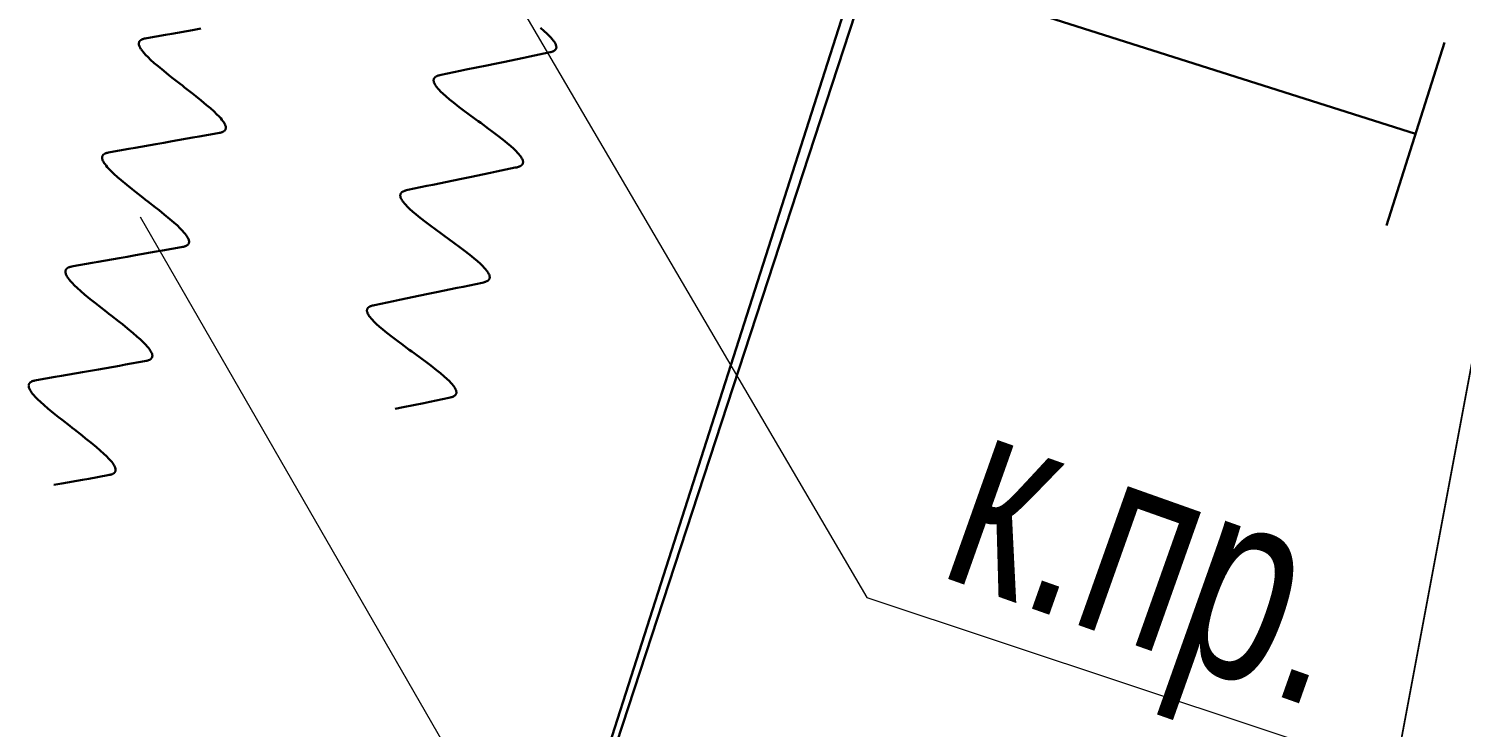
# Model space of a CAD drawing. Extents: x 10098 to 11902, y 8648 to 10202.
# Drawn here: x 11269.04 to 11276.5, y 9090.4 to 9094.04 of the extents above; entities that cross this region are included whole.
import ezdxf

# ---------------------------------------------------------------- set-up
doc = ezdxf.new("R2010")
doc.units = 0
doc.layers.add('20_Строения', color=7, linetype='Continuous')
doc.layers.add('49_Проекты', color=7, linetype='Continuous')
doc.styles.add('mggt', font='russian_1251.shx', dxfattribs={"width": 0.75, "oblique": 18, "height": 1})

msp = doc.modelspace()

# ---------------------------------------------------------------- linework, layer by layer
at = {"layer": '20_Строения', "color": 8, "linetype": 'Continuous', "lineweight": 15, "flags": 128}
for points in [[(11278.5143, 9102.7425), (11275.16, 9084.8441)], [(11275.1598, 9084.8442), (11276.6288, 9092.6817), (11280.2228, 9091.9652), (11278.9161, 9084.2404), (11278.7603, 9083.3128)]]:
    msp.add_lwpolyline(points, dxfattribs=at)
at = {"layer": '49_Проекты', "color": 8, "linetype": 'Continuous', "lineweight": 30}
for p, q in [((11274.1247, 9096.7416), (11271.3553, 9088.0907)), ((11271.4127, 9088.2076), (11274.1928, 9096.7027)), ((11272.8971, 9094.5639), (11276.2643, 9093.4937)), ((11269.6588, 9093.9922), (11269.7568, 9094.01)), ((11269.7568, 9094.01), (11269.7893, 9094.0155)), ((11269.7893, 9094.0155), (11269.8975, 9094.0344)), ((11269.8975, 9094.0344), (11269.9398, 9094.0418)), ((11271.7083, 9094.0453), (11271.7276, 9094.0289)), ((11271.7276, 9094.0289), (11271.7414, 9094.0165)), ((11271.7414, 9094.0165), (11271.755, 9094.0032)), ((11269.6179, 9093.9652), (11269.618, 9093.9666)), ((11269.6179, 9093.9635), (11269.6179, 9093.9652)), ((11269.6179, 9093.9619), (11269.6179, 9093.9635)), ((11269.6181, 9093.9603), (11269.6179, 9093.9619)), ((11269.618, 9093.9666), (11269.6183, 9093.9687)), ((11269.6185, 9093.9578), (11269.6181, 9093.9603)), ((11269.6183, 9093.9687), (11269.6188, 9093.9704)), ((11269.6195, 9093.9541), (11269.6185, 9093.9578)), ((11269.6188, 9093.9704), (11269.6194, 9093.9723)), ((11269.6194, 9093.9723), (11269.6197, 9093.973)), ((11269.6206, 9093.951), (11269.6195, 9093.9541)), ((11269.6197, 9093.973), (11269.6203, 9093.9741)), ((11269.6203, 9093.9741), (11269.6208, 9093.975)), ((11269.6219, 9093.9478), (11269.6206, 9093.951)), ((11269.6208, 9093.975), (11269.6215, 9093.976)), ((11269.6215, 9093.976), (11269.6222, 9093.977)), ((11269.6233, 9093.9449), (11269.6219, 9093.9478)), ((11269.6222, 9093.977), (11269.6232, 9093.9782)), ((11269.6232, 9093.9782), (11269.6243, 9093.9794)), ((11269.6253, 9093.9411), (11269.6233, 9093.9449)), ((11269.6243, 9093.9794), (11269.626, 9093.9808)), ((11269.6287, 9093.9355), (11269.6253, 9093.9411)), ((11269.626, 9093.9808), (11269.6272, 9093.9817)), ((11269.6272, 9093.9817), (11269.6281, 9093.9824)), ((11269.6281, 9093.9824), (11269.6294, 9093.9832)), ((11269.6308, 9093.9324), (11269.6287, 9093.9355)), ((11269.6294, 9093.9832), (11269.6309, 9093.9841)), ((11269.633, 9093.9294), (11269.6308, 9093.9324)), ((11269.6309, 9093.9841), (11269.6323, 9093.9849)), ((11269.6323, 9093.9849), (11269.6336, 9093.9855)), ((11269.6336, 9093.9855), (11269.6366, 9093.9868)), ((11269.6366, 9093.9868), (11269.6387, 9093.9875)), ((11269.6387, 9093.9875), (11269.6421, 9093.9886)), ((11269.6421, 9093.9886), (11269.6466, 9093.9898)), ((11269.6466, 9093.9898), (11269.6508, 9093.9907)), ((11269.6508, 9093.9907), (11269.6588, 9093.9922)), ((11271.755, 9094.0032), (11271.7631, 9093.9948)), ((11271.7631, 9093.9948), (11271.7696, 9093.9874)), ((11271.7696, 9093.9874), (11271.7751, 9093.9806)), ((11271.7751, 9093.9806), (11271.7774, 9093.9777)), ((11271.7774, 9093.9777), (11271.7795, 9093.9746)), ((11271.7795, 9093.9746), (11271.7832, 9093.9691)), ((11271.7832, 9093.9691), (11271.7852, 9093.9654)), ((11271.7852, 9093.9654), (11271.7867, 9093.9626)), ((11271.7864, 9093.9321), (11271.7852, 9093.9309)), ((11271.7873, 9093.9334), (11271.7864, 9093.9321)), ((11271.7867, 9093.9626), (11271.7881, 9093.9594)), ((11271.788, 9093.9344), (11271.7873, 9093.9334)), ((11271.7886, 9093.9354), (11271.788, 9093.9344)), ((11271.7881, 9093.9594), (11271.7893, 9093.9564)), ((11271.7892, 9093.9363), (11271.7886, 9093.9354)), ((11271.7897, 9093.9374), (11271.7892, 9093.9363)), ((11271.7893, 9093.9564), (11271.7904, 9093.9526)), ((11271.7899, 9093.9381), (11271.7897, 9093.9374)), ((11271.7906, 9093.94), (11271.7899, 9093.9381)), ((11271.7904, 9093.9526), (11271.7909, 9093.9502)), ((11271.7909, 9093.9418), (11271.7906, 9093.94)), ((11271.7909, 9093.9502), (11271.7911, 9093.9486)), ((11271.7912, 9093.9439), (11271.7909, 9093.9418)), ((11271.7911, 9093.9486), (11271.7912, 9093.9469)), ((11271.7912, 9093.9469), (11271.7912, 9093.9452)), ((11271.7912, 9093.9452), (11271.7912, 9093.9439)), ((11276.1129, 9093.0172), (11276.4157, 9093.9702)), ((11269.6383, 9093.9224), (11269.633, 9093.9294)), ((11269.6446, 9093.9148), (11269.6383, 9093.9224)), ((11269.6524, 9093.9062), (11269.6446, 9093.9148)), ((11269.6656, 9093.8925), (11269.6524, 9093.9062)), ((11269.679, 9093.8797), (11269.6656, 9093.8925)), ((11269.6979, 9093.8628), (11269.679, 9093.8797)), ((11269.7176, 9093.8458), (11269.6979, 9093.8628)), ((11271.4297, 9093.8505), (11271.4718, 9093.8591)), ((11271.5139, 9093.8677), (11271.4718, 9093.8591)), ((11271.6214, 9093.8899), (11271.5139, 9093.8677)), ((11271.6538, 9093.8963), (11271.6214, 9093.8899)), ((11271.7512, 9093.9171), (11271.6538, 9093.8963)), ((11271.7592, 9093.9188), (11271.7512, 9093.9171)), ((11271.7633, 9093.9198), (11271.7592, 9093.9188)), ((11271.7677, 9093.9211), (11271.7633, 9093.9198)), ((11271.7711, 9093.9223), (11271.7677, 9093.9211)), ((11271.7732, 9093.9232), (11271.7711, 9093.9223)), ((11271.7762, 9093.9245), (11271.7732, 9093.9232)), ((11271.7775, 9093.9252), (11271.7762, 9093.9245)), ((11271.7788, 9093.926), (11271.7775, 9093.9252)), ((11271.7803, 9093.9269), (11271.7788, 9093.926)), ((11271.7816, 9093.9278), (11271.7803, 9093.9269)), ((11271.7825, 9093.9285), (11271.7816, 9093.9278)), ((11271.7837, 9093.9294), (11271.7825, 9093.9285)), ((11271.7852, 9093.9309), (11271.7837, 9093.9294)), ((11269.7471, 9093.8214), (11269.7176, 9093.8458)), ((11269.7739, 9093.7999), (11269.7471, 9093.8214)), ((11269.7919, 9093.7857), (11269.7739, 9093.7999)), ((11269.8322, 9093.7542), (11269.7919, 9093.7857)), ((11271.1549, 9093.7828), (11271.1555, 9093.7838)), ((11271.1555, 9093.7838), (11271.1562, 9093.7849)), ((11271.1562, 9093.7849), (11271.1571, 9093.7861)), ((11271.1571, 9093.7861), (11271.1583, 9093.7873)), ((11271.1583, 9093.7873), (11271.1598, 9093.7888)), ((11271.1598, 9093.7888), (11271.161, 9093.7898)), ((11271.161, 9093.7898), (11271.1619, 9093.7904)), ((11271.1619, 9093.7904), (11271.1632, 9093.7913)), ((11271.1632, 9093.7913), (11271.1647, 9093.7923)), ((11271.1647, 9093.7923), (11271.166, 9093.793)), ((11271.166, 9093.793), (11271.1673, 9093.7937)), ((11271.1673, 9093.7937), (11271.1703, 9093.795)), ((11271.1703, 9093.795), (11271.1724, 9093.7959)), ((11271.1724, 9093.7959), (11271.1758, 9093.7971)), ((11271.1758, 9093.7971), (11271.1802, 9093.7984)), ((11271.1802, 9093.7984), (11271.1843, 9093.7994)), ((11271.1843, 9093.7994), (11271.1924, 9093.8011)), ((11271.1924, 9093.8011), (11271.2897, 9093.8219)), ((11271.2897, 9093.8219), (11271.3221, 9093.8283)), ((11271.3221, 9093.8283), (11271.4297, 9093.8505)), ((11269.8442, 9093.7448), (11269.8322, 9093.7542)), ((11269.8442, 9093.7448), (11269.8562, 9093.7355)), ((11269.8562, 9093.7355), (11269.8966, 9093.7039)), ((11271.1523, 9093.7743), (11271.1526, 9093.7764)), ((11271.1523, 9093.773), (11271.1523, 9093.7743)), ((11271.1523, 9093.7713), (11271.1523, 9093.773)), ((11271.1524, 9093.7697), (11271.1523, 9093.7713)), ((11271.1526, 9093.7681), (11271.1524, 9093.7697)), ((11271.1526, 9093.7764), (11271.153, 9093.7782)), ((11271.1531, 9093.7656), (11271.1526, 9093.7681)), ((11271.153, 9093.7782), (11271.1536, 9093.7801)), ((11271.1542, 9093.7619), (11271.1531, 9093.7656)), ((11271.1536, 9093.7801), (11271.1538, 9093.7808)), ((11271.1538, 9093.7808), (11271.1543, 9093.7819)), ((11271.1554, 9093.7588), (11271.1542, 9093.7619)), ((11271.1543, 9093.7819), (11271.1549, 9093.7828)), ((11271.1568, 9093.7556), (11271.1554, 9093.7588)), ((11271.1583, 9093.7528), (11271.1568, 9093.7556)), ((11271.1603, 9093.7491), (11271.1583, 9093.7528)), ((11271.164, 9093.7436), (11271.1603, 9093.7491)), ((11271.1661, 9093.7405), (11271.164, 9093.7436)), ((11271.1684, 9093.7376), (11271.1661, 9093.7405)), ((11271.1739, 9093.7308), (11271.1684, 9093.7376)), ((11271.1804, 9093.7234), (11271.1739, 9093.7308)), ((11271.1885, 9093.715), (11271.1804, 9093.7234)), ((11271.2021, 9093.7017), (11271.1885, 9093.715)), ((11269.8966, 9093.7039), (11269.9145, 9093.6897)), ((11269.9145, 9093.6897), (11269.9414, 9093.6682)), ((11269.9414, 9093.6682), (11269.9708, 9093.6439)), ((11269.9708, 9093.6439), (11269.9906, 9093.6269)), ((11271.2159, 9093.6893), (11271.2021, 9093.7017)), ((11271.2352, 9093.6729), (11271.2159, 9093.6893)), ((11271.2555, 9093.6566), (11271.2352, 9093.6729)), ((11271.2856, 9093.6331), (11271.2555, 9093.6566)), ((11269.9906, 9093.6269), (11270.0094, 9093.6099)), ((11270.0094, 9093.6099), (11270.0228, 9093.5971)), ((11270.0228, 9093.5971), (11270.036, 9093.5834)), ((11270.036, 9093.5834), (11270.0438, 9093.5748)), ((11270.0438, 9093.5748), (11270.0502, 9093.5672)), ((11270.0502, 9093.5672), (11270.0554, 9093.5603)), ((11270.0554, 9093.5603), (11270.0576, 9093.5573)), ((11271.3131, 9093.6124), (11271.2856, 9093.6331)), ((11271.3315, 9093.5987), (11271.3131, 9093.6124)), ((11271.3728, 9093.5684), (11271.3315, 9093.5987)), ((11271.385, 9093.5594), (11271.3728, 9093.5684)), ((11271.385, 9093.5594), (11271.3973, 9093.5504)), ((11270.0296, 9093.4975), (11269.9316, 9093.4796)), ((11270.0376, 9093.499), (11270.0296, 9093.4975)), ((11270.0418, 9093.4998), (11270.0376, 9093.499)), ((11270.0463, 9093.501), (11270.0418, 9093.4998)), ((11270.0497, 9093.5021), (11270.0463, 9093.501)), ((11270.0518, 9093.5029), (11270.0497, 9093.5021)), ((11270.0549, 9093.5042), (11270.0518, 9093.5029)), ((11270.0561, 9093.5048), (11270.0549, 9093.5042)), ((11270.0575, 9093.5055), (11270.0561, 9093.5048)), ((11270.059, 9093.5064), (11270.0575, 9093.5055)), ((11270.0576, 9093.5573), (11270.0597, 9093.5541)), ((11270.0603, 9093.5072), (11270.059, 9093.5064)), ((11270.0597, 9093.5541), (11270.0631, 9093.5485)), ((11270.0613, 9093.5079), (11270.0603, 9093.5072)), ((11270.0624, 9093.5088), (11270.0613, 9093.5079)), ((11270.0641, 9093.5102), (11270.0624, 9093.5088)), ((11270.0631, 9093.5485), (11270.0651, 9093.5448)), ((11270.0652, 9093.5115), (11270.0641, 9093.5102)), ((11270.0651, 9093.5448), (11270.0665, 9093.5419)), ((11270.0662, 9093.5126), (11270.0652, 9093.5115)), ((11270.067, 9093.5136), (11270.0662, 9093.5126)), ((11270.0665, 9093.5419), (11270.0678, 9093.5387)), ((11270.0676, 9093.5146), (11270.067, 9093.5136)), ((11270.0681, 9093.5155), (11270.0676, 9093.5146)), ((11270.0678, 9093.5387), (11270.0689, 9093.5356)), ((11270.0687, 9093.5166), (11270.0681, 9093.5155)), ((11270.069, 9093.5173), (11270.0687, 9093.5166)), ((11270.0689, 9093.5356), (11270.0699, 9093.5318)), ((11270.0696, 9093.5192), (11270.069, 9093.5173)), ((11270.0701, 9093.521), (11270.0696, 9093.5192)), ((11270.0699, 9093.5318), (11270.0703, 9093.5293)), ((11270.0704, 9093.523), (11270.0701, 9093.521)), ((11270.0703, 9093.5293), (11270.0705, 9093.5277)), ((11270.0705, 9093.5244), (11270.0704, 9093.523)), ((11270.0705, 9093.5277), (11270.0705, 9093.5261)), ((11270.0705, 9093.5261), (11270.0705, 9093.5244)), ((11271.3973, 9093.5504), (11271.4386, 9093.5201)), ((11271.4386, 9093.5201), (11271.4569, 9093.5064)), ((11271.4569, 9093.5064), (11271.4844, 9093.4857)), ((11271.4844, 9093.4857), (11271.5146, 9093.4623)), ((11269.4676, 9093.3982), (11269.5655, 9093.4161)), ((11269.5655, 9093.4161), (11269.5981, 9093.4215)), ((11269.5981, 9093.4215), (11269.7062, 9093.4405)), ((11269.7062, 9093.4405), (11269.7486, 9093.4478)), ((11269.7909, 9093.4552), (11269.7486, 9093.4478)), ((11269.8991, 9093.4741), (11269.7909, 9093.4552)), ((11269.9316, 9093.4796), (11269.8991, 9093.4741)), ((11271.5146, 9093.4623), (11271.5348, 9093.4459)), ((11271.5348, 9093.4459), (11271.5542, 9093.4295)), ((11271.5542, 9093.4295), (11271.568, 9093.4171)), ((11271.568, 9093.4171), (11271.5815, 9093.4038)), ((11269.4266, 9093.3696), (11269.4267, 9093.3713)), ((11269.4267, 9093.3679), (11269.4266, 9093.3696)), ((11269.4267, 9093.3726), (11269.4271, 9093.3747)), ((11269.4267, 9093.3713), (11269.4267, 9093.3726)), ((11269.4269, 9093.3663), (11269.4267, 9093.3679)), ((11269.4273, 9093.3639), (11269.4269, 9093.3663)), ((11269.4271, 9093.3747), (11269.4275, 9093.3764)), ((11269.4283, 9093.3601), (11269.4273, 9093.3639)), ((11269.4275, 9093.3764), (11269.4282, 9093.3783)), ((11269.4282, 9093.3783), (11269.4285, 9093.379)), ((11269.4294, 9093.357), (11269.4283, 9093.3601)), ((11269.4285, 9093.379), (11269.429, 9093.3801)), ((11269.429, 9093.3801), (11269.4296, 9093.381)), ((11269.4307, 9093.3538), (11269.4294, 9093.357)), ((11269.4296, 9093.381), (11269.4302, 9093.382)), ((11269.4302, 9093.382), (11269.431, 9093.383)), ((11269.4321, 9093.3509), (11269.4307, 9093.3538)), ((11269.431, 9093.383), (11269.4319, 9093.3842)), ((11269.4319, 9093.3842), (11269.4331, 9093.3854)), ((11269.434, 9093.3472), (11269.4321, 9093.3509)), ((11269.4331, 9093.3854), (11269.4347, 9093.3868)), ((11269.4375, 9093.3415), (11269.434, 9093.3472)), ((11269.4347, 9093.3868), (11269.4359, 9093.3878)), ((11269.4359, 9093.3878), (11269.4368, 9093.3884)), ((11269.4368, 9093.3884), (11269.4381, 9093.3893)), ((11269.4396, 9093.3384), (11269.4375, 9093.3415)), ((11269.4381, 9093.3893), (11269.4397, 9093.3902)), ((11269.4417, 9093.3354), (11269.4396, 9093.3384)), ((11269.4397, 9093.3902), (11269.441, 9093.3909)), ((11269.441, 9093.3909), (11269.4423, 9093.3915)), ((11269.4423, 9093.3915), (11269.4453, 9093.3928)), ((11269.4453, 9093.3928), (11269.4475, 9093.3936)), ((11269.4475, 9093.3936), (11269.4509, 9093.3947)), ((11269.4509, 9093.3947), (11269.4554, 9093.3958)), ((11269.4554, 9093.3958), (11269.4595, 9093.3967)), ((11269.4595, 9093.3967), (11269.4676, 9093.3982)), ((11271.5815, 9093.4038), (11271.5896, 9093.3954)), ((11271.5896, 9093.3954), (11271.5962, 9093.388)), ((11271.5962, 9093.388), (11271.6017, 9093.3812)), ((11271.6017, 9093.3812), (11271.6039, 9093.3783)), ((11271.6039, 9093.3783), (11271.6061, 9093.3752)), ((11271.6061, 9093.3752), (11271.6097, 9093.3697)), ((11271.6097, 9093.3697), (11271.6118, 9093.366)), ((11271.6118, 9093.366), (11271.6133, 9093.3632)), ((11271.6133, 9093.3632), (11271.6147, 9093.36)), ((11271.6152, 9093.336), (11271.6146, 9093.335)), ((11271.6147, 9093.36), (11271.6159, 9093.3569)), ((11271.6157, 9093.3369), (11271.6152, 9093.336)), ((11271.6162, 9093.338), (11271.6157, 9093.3369)), ((11271.6159, 9093.3569), (11271.6169, 9093.3532)), ((11271.6165, 9093.3387), (11271.6162, 9093.338)), ((11271.6171, 9093.3406), (11271.6165, 9093.3387)), ((11271.6169, 9093.3532), (11271.6174, 9093.3508)), ((11271.6175, 9093.3424), (11271.6171, 9093.3406)), ((11271.6174, 9093.3508), (11271.6177, 9093.3492)), ((11271.6178, 9093.3445), (11271.6175, 9093.3424)), ((11271.6177, 9093.3492), (11271.6178, 9093.3475)), ((11271.6178, 9093.3475), (11271.6178, 9093.3458)), ((11271.6178, 9093.3458), (11271.6178, 9093.3445)), ((11269.447, 9093.3284), (11269.4417, 9093.3354)), ((11269.4533, 9093.3209), (11269.447, 9093.3284)), ((11269.4612, 9093.3122), (11269.4533, 9093.3209)), ((11269.4743, 9093.2986), (11269.4612, 9093.3122)), ((11269.4877, 9093.2857), (11269.4743, 9093.2986)), ((11269.5066, 9093.2688), (11269.4877, 9093.2857)), ((11269.5264, 9093.2518), (11269.5066, 9093.2688)), ((11271.3404, 9093.2683), (11271.2983, 9093.2597)), ((11271.448, 9093.2905), (11271.3404, 9093.2683)), ((11271.4803, 9093.2969), (11271.448, 9093.2905)), ((11271.5777, 9093.3177), (11271.4803, 9093.2969)), ((11271.5857, 9093.3194), (11271.5777, 9093.3177)), ((11271.5898, 9093.3204), (11271.5857, 9093.3194)), ((11271.5943, 9093.3217), (11271.5898, 9093.3204)), ((11271.5976, 9093.3229), (11271.5943, 9093.3217)), ((11271.5998, 9093.3238), (11271.5976, 9093.3229)), ((11271.6028, 9093.3251), (11271.5998, 9093.3238)), ((11271.604, 9093.3258), (11271.6028, 9093.3251)), ((11271.6054, 9093.3265), (11271.604, 9093.3258)), ((11271.6069, 9093.3275), (11271.6054, 9093.3265)), ((11271.6081, 9093.3284), (11271.6069, 9093.3275)), ((11271.609, 9093.329), (11271.6081, 9093.3284)), ((11271.6102, 9093.33), (11271.609, 9093.329)), ((11271.6118, 9093.3315), (11271.6102, 9093.33)), ((11271.6129, 9093.3327), (11271.6118, 9093.3315)), ((11271.6138, 9093.334), (11271.6129, 9093.3327)), ((11271.6146, 9093.335), (11271.6138, 9093.334)), ((11269.5558, 9093.2275), (11269.5264, 9093.2518)), ((11269.5827, 9093.2059), (11269.5558, 9093.2275)), ((11269.6006, 9093.1918), (11269.5827, 9093.2059)), ((11269.641, 9093.1602), (11269.6006, 9093.1918)), ((11270.9827, 9093.1854), (11270.9837, 9093.1867)), ((11270.9837, 9093.1867), (11270.9848, 9093.1879)), ((11270.9848, 9093.1879), (11270.9864, 9093.1894)), ((11270.9864, 9093.1894), (11270.9875, 9093.1904)), ((11270.9875, 9093.1904), (11270.9885, 9093.191)), ((11270.9885, 9093.191), (11270.9897, 9093.1919)), ((11270.9897, 9093.1919), (11270.9912, 9093.1929)), ((11270.9912, 9093.1929), (11270.9926, 9093.1936)), ((11270.9926, 9093.1936), (11270.9938, 9093.1943)), ((11270.9938, 9093.1943), (11270.9968, 9093.1956)), ((11270.9968, 9093.1956), (11270.999, 9093.1965)), ((11270.999, 9093.1965), (11271.0023, 9093.1977)), ((11271.0023, 9093.1977), (11271.0067, 9093.199)), ((11271.0067, 9093.199), (11271.0109, 9093.2)), ((11271.0109, 9093.2), (11271.0189, 9093.2017)), ((11271.0189, 9093.2017), (11271.1163, 9093.2225)), ((11271.1163, 9093.2225), (11271.1486, 9093.2289)), ((11271.1486, 9093.2289), (11271.2562, 9093.2511)), ((11271.2562, 9093.2511), (11271.2983, 9093.2597)), ((11269.653, 9093.1508), (11269.641, 9093.1602)), ((11269.653, 9093.1508), (11269.665, 9093.1415)), ((11269.665, 9093.1415), (11269.7053, 9093.1099)), ((11270.9788, 9093.1749), (11270.9791, 9093.177)), ((11270.9788, 9093.1736), (11270.9788, 9093.1749)), ((11270.9788, 9093.1719), (11270.9788, 9093.1736)), ((11270.9789, 9093.1702), (11270.9788, 9093.1719)), ((11270.9792, 9093.1687), (11270.9789, 9093.1702)), ((11270.9791, 9093.177), (11270.9795, 9093.1788)), ((11270.9797, 9093.1662), (11270.9792, 9093.1687)), ((11270.9795, 9093.1788), (11270.9801, 9093.1807)), ((11270.9807, 9093.1625), (11270.9797, 9093.1662)), ((11270.9801, 9093.1807), (11270.9804, 9093.1814)), ((11270.9804, 9093.1814), (11270.9809, 9093.1825)), ((11270.9819, 9093.1594), (11270.9807, 9093.1625)), ((11270.9809, 9093.1825), (11270.9814, 9093.1834)), ((11270.9814, 9093.1834), (11270.982, 9093.1844)), ((11270.9833, 9093.1562), (11270.9819, 9093.1594)), ((11270.982, 9093.1844), (11270.9827, 9093.1854)), ((11270.9848, 9093.1534), (11270.9833, 9093.1562)), ((11270.9869, 9093.1497), (11270.9848, 9093.1534)), ((11270.9905, 9093.1442), (11270.9869, 9093.1497)), ((11270.9927, 9093.1411), (11270.9905, 9093.1442)), ((11270.9949, 9093.1382), (11270.9927, 9093.1411)), ((11271.0004, 9093.1314), (11270.9949, 9093.1382)), ((11271.007, 9093.124), (11271.0004, 9093.1314)), ((11271.015, 9093.1156), (11271.007, 9093.124)), ((11271.0286, 9093.1023), (11271.015, 9093.1156)), ((11269.7053, 9093.1099), (11269.7232, 9093.0958)), ((11269.7232, 9093.0958), (11269.7501, 9093.0742)), ((11269.7501, 9093.0742), (11269.7795, 9093.0499)), ((11269.7795, 9093.0499), (11269.7993, 9093.0329)), ((11271.0424, 9093.0899), (11271.0286, 9093.1023)), ((11271.0618, 9093.0735), (11271.0424, 9093.0899)), ((11271.082, 9093.0571), (11271.0618, 9093.0735)), ((11271.1122, 9093.0337), (11271.082, 9093.0571)), ((11269.7993, 9093.0329), (11269.8182, 9093.016)), ((11269.8182, 9093.016), (11269.8316, 9093.0031)), ((11269.8316, 9093.0031), (11269.8447, 9092.9895)), ((11269.8447, 9092.9895), (11269.8526, 9092.9808)), ((11269.8526, 9092.9808), (11269.8589, 9092.9733)), ((11269.8589, 9092.9733), (11269.8642, 9092.9663)), ((11269.8642, 9092.9663), (11269.8663, 9092.9633)), ((11269.8663, 9092.9633), (11269.8684, 9092.9602)), ((11271.1397, 9093.013), (11271.1122, 9093.0337)), ((11271.158, 9092.9993), (11271.1397, 9093.013)), ((11271.1993, 9092.969), (11271.158, 9092.9993)), ((11271.2116, 9092.96), (11271.1993, 9092.969)), ((11269.8383, 9092.9035), (11269.7404, 9092.8856)), ((11269.8464, 9092.905), (11269.8383, 9092.9035)), ((11269.8506, 9092.9059), (11269.8464, 9092.905)), ((11269.855, 9092.907), (11269.8506, 9092.9059)), ((11269.8584, 9092.9081), (11269.855, 9092.907)), ((11269.8606, 9092.9089), (11269.8584, 9092.9081)), ((11269.8636, 9092.9102), (11269.8606, 9092.9089)), ((11269.8649, 9092.9108), (11269.8636, 9092.9102)), ((11269.8662, 9092.9115), (11269.8649, 9092.9108)), ((11269.8678, 9092.9124), (11269.8662, 9092.9115)), ((11269.8691, 9092.9133), (11269.8678, 9092.9124)), ((11269.8684, 9092.9602), (11269.8719, 9092.9545)), ((11269.87, 9092.9139), (11269.8691, 9092.9133)), ((11269.8712, 9092.9149), (11269.87, 9092.9139)), ((11269.8728, 9092.9163), (11269.8712, 9092.9149)), ((11269.8719, 9092.9545), (11269.8738, 9092.9508)), ((11269.874, 9092.9175), (11269.8728, 9092.9163)), ((11269.8738, 9092.9508), (11269.8752, 9092.9479)), ((11269.8749, 9092.9187), (11269.874, 9092.9175)), ((11269.8757, 9092.9197), (11269.8749, 9092.9187)), ((11269.8752, 9092.9479), (11269.8765, 9092.9447)), ((11269.8763, 9092.9207), (11269.8757, 9092.9197)), ((11269.8769, 9092.9216), (11269.8763, 9092.9207)), ((11269.8765, 9092.9447), (11269.8776, 9092.9416)), ((11269.8774, 9092.9226), (11269.8769, 9092.9216)), ((11269.8777, 9092.9234), (11269.8774, 9092.9226)), ((11269.8776, 9092.9416), (11269.8786, 9092.9378)), ((11269.8784, 9092.9252), (11269.8777, 9092.9234)), ((11269.8788, 9092.927), (11269.8784, 9092.9252)), ((11269.8786, 9092.9378), (11269.879, 9092.9354)), ((11269.8792, 9092.9291), (11269.8788, 9092.927)), ((11269.879, 9092.9354), (11269.8792, 9092.9338)), ((11269.8792, 9092.9338), (11269.8793, 9092.9321)), ((11269.8793, 9092.9321), (11269.8792, 9092.9304)), ((11269.8792, 9092.9304), (11269.8792, 9092.9291)), ((11271.2116, 9092.96), (11271.2238, 9092.951)), ((11271.2238, 9092.951), (11271.2651, 9092.9207)), ((11271.2651, 9092.9207), (11271.2835, 9092.907)), ((11271.2835, 9092.907), (11271.311, 9092.8863)), ((11269.2763, 9092.8042), (11269.3743, 9092.8221)), ((11269.3743, 9092.8221), (11269.4068, 9092.8276)), ((11269.4068, 9092.8276), (11269.515, 9092.8465)), ((11269.515, 9092.8465), (11269.5573, 9092.8538)), ((11269.5997, 9092.8612), (11269.5573, 9092.8539)), ((11269.7078, 9092.8802), (11269.5997, 9092.8612)), ((11269.7404, 9092.8856), (11269.7078, 9092.8802)), ((11271.311, 9092.8863), (11271.3411, 9092.8629)), ((11271.3411, 9092.8629), (11271.3614, 9092.8465)), ((11271.3614, 9092.8465), (11271.3807, 9092.8301)), ((11271.3807, 9092.8301), (11271.3945, 9092.8177)), ((11271.3945, 9092.8177), (11271.4081, 9092.8044)), ((11269.2354, 9092.7773), (11269.2355, 9092.7786)), ((11269.2354, 9092.7756), (11269.2354, 9092.7773)), ((11269.2354, 9092.774), (11269.2354, 9092.7756)), ((11269.2356, 9092.7724), (11269.2354, 9092.774)), ((11269.2355, 9092.7786), (11269.2358, 9092.7807)), ((11269.236, 9092.7699), (11269.2356, 9092.7724)), ((11269.2358, 9092.7807), (11269.2363, 9092.7825)), ((11269.237, 9092.7661), (11269.236, 9092.7699)), ((11269.2363, 9092.7825), (11269.2369, 9092.7844)), ((11269.2369, 9092.7844), (11269.2372, 9092.7851)), ((11269.2381, 9092.763), (11269.237, 9092.7661)), ((11269.2372, 9092.7851), (11269.2378, 9092.7862)), ((11269.2378, 9092.7862), (11269.2383, 9092.7871)), ((11269.2394, 9092.7598), (11269.2381, 9092.763)), ((11269.2383, 9092.7871), (11269.239, 9092.7881)), ((11269.239, 9092.7881), (11269.2397, 9092.7891)), ((11269.2408, 9092.7569), (11269.2394, 9092.7598)), ((11269.2397, 9092.7891), (11269.2407, 9092.7902)), ((11269.2407, 9092.7902), (11269.2418, 9092.7914)), ((11269.2428, 9092.7532), (11269.2408, 9092.7569)), ((11269.2418, 9092.7914), (11269.2435, 9092.7929)), ((11269.2462, 9092.7476), (11269.2428, 9092.7532)), ((11269.2435, 9092.7929), (11269.2446, 9092.7938)), ((11269.2446, 9092.7938), (11269.2456, 9092.7945)), ((11269.2456, 9092.7945), (11269.2469, 9092.7953)), ((11269.2483, 9092.7444), (11269.2462, 9092.7476)), ((11269.2469, 9092.7953), (11269.2484, 9092.7962)), ((11269.2505, 9092.7414), (11269.2483, 9092.7444)), ((11269.2484, 9092.7962), (11269.2498, 9092.7969)), ((11269.2498, 9092.7969), (11269.2511, 9092.7975)), ((11269.2557, 9092.7345), (11269.2505, 9092.7414)), ((11269.2511, 9092.7975), (11269.2541, 9092.7988)), ((11269.2541, 9092.7988), (11269.2562, 9092.7996)), ((11269.2562, 9092.7996), (11269.2596, 9092.8007)), ((11269.2596, 9092.8007), (11269.2641, 9092.8019)), ((11269.2641, 9092.8019), (11269.2683, 9092.8027)), ((11269.2683, 9092.8027), (11269.2763, 9092.8042)), ((11271.4081, 9092.8044), (11271.4162, 9092.796)), ((11271.4162, 9092.796), (11271.4227, 9092.7886)), ((11271.4227, 9092.7886), (11271.4282, 9092.7818)), ((11271.4282, 9092.7818), (11271.4305, 9092.7789)), ((11271.4305, 9092.7789), (11271.4326, 9092.7758)), ((11271.4326, 9092.7758), (11271.4363, 9092.7703)), ((11271.4363, 9092.7703), (11271.4383, 9092.7666)), ((11271.4383, 9092.7666), (11271.4398, 9092.7638)), ((11271.4398, 9092.7638), (11271.4412, 9092.7606)), ((11271.4412, 9092.7606), (11271.4424, 9092.7575)), ((11271.4424, 9092.7575), (11271.4435, 9092.7538)), ((11271.443, 9092.7393), (11271.4427, 9092.7386)), ((11271.4436, 9092.7412), (11271.443, 9092.7393)), ((11271.4435, 9092.7538), (11271.444, 9092.7513)), ((11271.444, 9092.743), (11271.4436, 9092.7412)), ((11271.444, 9092.7513), (11271.4442, 9092.7497)), ((11271.4443, 9092.7451), (11271.444, 9092.743)), ((11271.4442, 9092.7497), (11271.4443, 9092.7481)), ((11271.4443, 9092.7481), (11271.4443, 9092.7464)), ((11271.4443, 9092.7464), (11271.4443, 9092.7451)), ((11269.2621, 9092.7269), (11269.2557, 9092.7345)), ((11269.2699, 9092.7183), (11269.2621, 9092.7269)), ((11269.2831, 9092.7046), (11269.2699, 9092.7183)), ((11269.2965, 9092.6918), (11269.2831, 9092.7046)), ((11269.3153, 9092.6748), (11269.2965, 9092.6918)), ((11269.3351, 9092.6578), (11269.3153, 9092.6748)), ((11271.1669, 9092.6689), (11271.1248, 9092.6603)), ((11271.2745, 9092.6911), (11271.1669, 9092.6689)), ((11271.3069, 9092.6975), (11271.2745, 9092.6911)), ((11271.4042, 9092.7183), (11271.3069, 9092.6975)), ((11271.4123, 9092.72), (11271.4042, 9092.7183)), ((11271.4164, 9092.721), (11271.4123, 9092.72)), ((11271.4208, 9092.7223), (11271.4164, 9092.721)), ((11271.4242, 9092.7235), (11271.4208, 9092.7223)), ((11271.4263, 9092.7244), (11271.4242, 9092.7235)), ((11271.4293, 9092.7257), (11271.4263, 9092.7244)), ((11271.4306, 9092.7264), (11271.4293, 9092.7257)), ((11271.4319, 9092.7271), (11271.4306, 9092.7264)), ((11271.4334, 9092.7281), (11271.4319, 9092.7271)), ((11271.4347, 9092.729), (11271.4334, 9092.7281)), ((11271.4356, 9092.7296), (11271.4347, 9092.729)), ((11271.4367, 9092.7306), (11271.4356, 9092.7296)), ((11271.4383, 9092.7321), (11271.4367, 9092.7306)), ((11271.4395, 9092.7333), (11271.4383, 9092.7321)), ((11271.4404, 9092.7345), (11271.4395, 9092.7333)), ((11271.4411, 9092.7356), (11271.4404, 9092.7345)), ((11271.4417, 9092.7366), (11271.4411, 9092.7356)), ((11271.4422, 9092.7375), (11271.4417, 9092.7366)), ((11271.4427, 9092.7386), (11271.4422, 9092.7375)), ((11269.3645, 9092.6335), (11269.3351, 9092.6578)), ((11269.3914, 9092.612), (11269.3645, 9092.6335)), ((11269.4094, 9092.5978), (11269.3914, 9092.612)), ((11269.4497, 9092.5662), (11269.4094, 9092.5978)), ((11270.8114, 9092.5885), (11270.8129, 9092.59)), ((11270.8129, 9092.59), (11270.8141, 9092.5909)), ((11270.8141, 9092.5909), (11270.815, 9092.5916)), ((11270.815, 9092.5916), (11270.8163, 9092.5925)), ((11270.8163, 9092.5925), (11270.8178, 9092.5935)), ((11270.8178, 9092.5935), (11270.8191, 9092.5942)), ((11270.8191, 9092.5942), (11270.8204, 9092.5949)), ((11270.8204, 9092.5949), (11270.8234, 9092.5962)), ((11270.8234, 9092.5962), (11270.8255, 9092.5971)), ((11270.8255, 9092.5971), (11270.8288, 9092.5983)), ((11270.8288, 9092.5983), (11270.8333, 9092.5996)), ((11270.8333, 9092.5996), (11270.8374, 9092.6006)), ((11270.8374, 9092.6006), (11270.8454, 9092.6023)), ((11270.8454, 9092.6023), (11270.9428, 9092.6231)), ((11270.9428, 9092.6231), (11270.9752, 9092.6295)), ((11270.9752, 9092.6295), (11271.0827, 9092.6517)), ((11271.0827, 9092.6517), (11271.1248, 9092.6603)), ((11269.4617, 9092.5569), (11269.4497, 9092.5662)), ((11269.4617, 9092.5569), (11269.4737, 9092.5475)), ((11269.4737, 9092.5475), (11269.514, 9092.516)), ((11269.514, 9092.516), (11269.532, 9092.5018)), ((11270.8054, 9092.5755), (11270.8057, 9092.5776)), ((11270.8054, 9092.5742), (11270.8054, 9092.5755)), ((11270.8054, 9092.5725), (11270.8054, 9092.5742)), ((11270.8055, 9092.5708), (11270.8054, 9092.5725)), ((11270.8057, 9092.5692), (11270.8055, 9092.5708)), ((11270.8057, 9092.5776), (11270.806, 9092.5794)), ((11270.8062, 9092.5668), (11270.8057, 9092.5692)), ((11270.806, 9092.5794), (11270.8066, 9092.5813)), ((11270.8073, 9092.563), (11270.8062, 9092.5668)), ((11270.8066, 9092.5813), (11270.8069, 9092.582)), ((11270.8069, 9092.582), (11270.8074, 9092.5831)), ((11270.8085, 9092.56), (11270.8073, 9092.563)), ((11270.8074, 9092.5831), (11270.808, 9092.584)), ((11270.808, 9092.584), (11270.8086, 9092.585)), ((11270.8099, 9092.5568), (11270.8085, 9092.56)), ((11270.8086, 9092.585), (11270.8093, 9092.586)), ((11270.8093, 9092.586), (11270.8102, 9092.5873)), ((11270.8114, 9092.554), (11270.8099, 9092.5568)), ((11270.8102, 9092.5873), (11270.8114, 9092.5885)), ((11270.8134, 9092.5503), (11270.8114, 9092.554)), ((11270.8171, 9092.5448), (11270.8134, 9092.5503)), ((11270.8192, 9092.5417), (11270.8171, 9092.5448)), ((11270.8215, 9092.5388), (11270.8192, 9092.5417)), ((11270.827, 9092.532), (11270.8215, 9092.5388)), ((11270.8335, 9092.5246), (11270.827, 9092.532)), ((11270.8416, 9092.5162), (11270.8335, 9092.5246)), ((11270.8552, 9092.5029), (11270.8416, 9092.5162)), ((11269.532, 9092.5018), (11269.5589, 9092.4803)), ((11269.5589, 9092.4803), (11269.5883, 9092.4559)), ((11269.5883, 9092.4559), (11269.6081, 9092.4389)), ((11270.869, 9092.4905), (11270.8552, 9092.5029)), ((11270.8883, 9092.4741), (11270.869, 9092.4905)), ((11270.9086, 9092.4577), (11270.8883, 9092.4741)), ((11270.9387, 9092.4343), (11270.9086, 9092.4577)), ((11269.6081, 9092.4389), (11269.6269, 9092.422)), ((11269.6269, 9092.422), (11269.6403, 9092.4092)), ((11269.6403, 9092.4092), (11269.6535, 9092.3955)), ((11269.6535, 9092.3955), (11269.6613, 9092.3869)), ((11269.6613, 9092.3869), (11269.6677, 9092.3793)), ((11269.6677, 9092.3793), (11269.6729, 9092.3723)), ((11269.6729, 9092.3723), (11269.6751, 9092.3693)), ((11269.6751, 9092.3693), (11269.6772, 9092.3662)), ((11269.6772, 9092.3662), (11269.6806, 9092.3606)), ((11270.9662, 9092.4136), (11270.9387, 9092.4343)), ((11270.9846, 9092.3999), (11270.9662, 9092.4136)), ((11271.0258, 9092.3696), (11270.9846, 9092.3999)), ((11271.0381, 9092.3606), (11271.0258, 9092.3696)), ((11269.5491, 9092.2917), (11269.5166, 9092.2862)), ((11269.6471, 9092.3095), (11269.5491, 9092.2917)), ((11269.6551, 9092.311), (11269.6471, 9092.3095)), ((11269.6593, 9092.3119), (11269.6551, 9092.311)), ((11269.6638, 9092.3131), (11269.6593, 9092.3119)), ((11269.6672, 9092.3142), (11269.6638, 9092.3131)), ((11269.6693, 9092.3149), (11269.6672, 9092.3142)), ((11269.6723, 9092.3162), (11269.6693, 9092.3149)), ((11269.6736, 9092.3168), (11269.6723, 9092.3162)), ((11269.675, 9092.3176), (11269.6736, 9092.3168)), ((11269.6765, 9092.3185), (11269.675, 9092.3176)), ((11269.6778, 9092.3193), (11269.6765, 9092.3185)), ((11269.6788, 9092.3199), (11269.6778, 9092.3193)), ((11269.6799, 9092.3209), (11269.6788, 9092.3199)), ((11269.6816, 9092.3223), (11269.6799, 9092.3209)), ((11269.6806, 9092.3606), (11269.6826, 9092.3568)), ((11269.6827, 9092.3235), (11269.6816, 9092.3223)), ((11269.6826, 9092.3568), (11269.684, 9092.3539)), ((11269.6837, 9092.3247), (11269.6827, 9092.3235)), ((11269.6844, 9092.3257), (11269.6837, 9092.3247)), ((11269.684, 9092.3539), (11269.6853, 9092.3507)), ((11269.6851, 9092.3267), (11269.6844, 9092.3257)), ((11269.6856, 9092.3276), (11269.6851, 9092.3267)), ((11269.6853, 9092.3507), (11269.6864, 9092.3476)), ((11269.6862, 9092.3287), (11269.6856, 9092.3276)), ((11269.6865, 9092.3294), (11269.6862, 9092.3287)), ((11269.6864, 9092.3476), (11269.6874, 9092.3439)), ((11269.6871, 9092.3313), (11269.6865, 9092.3294)), ((11269.6876, 9092.333), (11269.6871, 9092.3313)), ((11269.6874, 9092.3439), (11269.6878, 9092.3414)), ((11269.6879, 9092.3351), (11269.6876, 9092.333)), ((11269.6878, 9092.3414), (11269.688, 9092.3398)), ((11269.688, 9092.3365), (11269.6879, 9092.3351)), ((11269.688, 9092.3398), (11269.688, 9092.3382)), ((11269.688, 9092.3382), (11269.688, 9092.3365)), ((11271.0381, 9092.3606), (11271.0504, 9092.3516)), ((11271.0504, 9092.3516), (11271.0917, 9092.3213)), ((11271.0917, 9092.3213), (11271.11, 9092.3076)), ((11271.11, 9092.3076), (11271.1375, 9092.2869)), ((11269.0851, 9092.2102), (11269.183, 9092.2281)), ((11269.183, 9092.2281), (11269.2156, 9092.2336)), ((11269.2156, 9092.2336), (11269.3237, 9092.2525)), ((11269.3237, 9092.2525), (11269.3661, 9092.2599)), ((11269.4084, 9092.2673), (11269.3661, 9092.2599)), ((11269.5166, 9092.2862), (11269.4084, 9092.2673)), ((11271.1375, 9092.2869), (11271.1676, 9092.2634)), ((11271.1676, 9092.2634), (11271.1879, 9092.2471)), ((11271.1879, 9092.2471), (11271.2073, 9092.2307)), ((11271.2073, 9092.2307), (11271.2211, 9092.2183)), ((11271.2211, 9092.2183), (11271.2346, 9092.205)), ((11269.0441, 9092.1816), (11269.0442, 9092.1833)), ((11269.0442, 9092.18), (11269.0441, 9092.1816)), ((11269.0442, 9092.1847), (11269.0446, 9092.1867)), ((11269.0442, 9092.1833), (11269.0442, 9092.1847)), ((11269.0444, 9092.1784), (11269.0442, 9092.18)), ((11269.0448, 9092.1759), (11269.0444, 9092.1784)), ((11269.0446, 9092.1867), (11269.045, 9092.1885)), ((11269.0458, 9092.1722), (11269.0448, 9092.1759)), ((11269.045, 9092.1885), (11269.0457, 9092.1904)), ((11269.0457, 9092.1904), (11269.046, 9092.1911)), ((11269.0469, 9092.1691), (11269.0458, 9092.1722)), ((11269.046, 9092.1911), (11269.0465, 9092.1922)), ((11269.0465, 9092.1922), (11269.0471, 9092.1931)), ((11269.0482, 9092.1659), (11269.0469, 9092.1691)), ((11269.0471, 9092.1931), (11269.0477, 9092.1941)), ((11269.0477, 9092.1941), (11269.0485, 9092.1951)), ((11269.0496, 9092.163), (11269.0482, 9092.1659)), ((11269.0485, 9092.1951), (11269.0494, 9092.1963)), ((11269.0494, 9092.1963), (11269.0506, 9092.1975)), ((11269.0515, 9092.1592), (11269.0496, 9092.163)), ((11269.0506, 9092.1975), (11269.0522, 9092.1989)), ((11269.055, 9092.1536), (11269.0515, 9092.1592)), ((11269.0522, 9092.1989), (11269.0534, 9092.1998)), ((11269.0534, 9092.1998), (11269.0543, 9092.2005)), ((11269.0543, 9092.2005), (11269.0556, 9092.2013)), ((11269.0571, 9092.1505), (11269.055, 9092.1536)), ((11269.0556, 9092.2013), (11269.0572, 9092.2022)), ((11269.0592, 9092.1475), (11269.0571, 9092.1505)), ((11269.0572, 9092.2022), (11269.0585, 9092.2029)), ((11269.0585, 9092.2029), (11269.0598, 9092.2036)), ((11269.0645, 9092.1405), (11269.0592, 9092.1475)), ((11269.0598, 9092.2036), (11269.0628, 9092.2049)), ((11269.0628, 9092.2049), (11269.065, 9092.2056)), ((11269.065, 9092.2056), (11269.0684, 9092.2067)), ((11269.0684, 9092.2067), (11269.0728, 9092.2079)), ((11269.0728, 9092.2079), (11269.077, 9092.2088)), ((11269.077, 9092.2088), (11269.0851, 9092.2102)), ((11271.2346, 9092.205), (11271.2427, 9092.1966)), ((11271.2427, 9092.1966), (11271.2493, 9092.1892)), ((11271.2493, 9092.1892), (11271.2547, 9092.1824)), ((11271.2547, 9092.1824), (11271.257, 9092.1795)), ((11271.257, 9092.1795), (11271.2592, 9092.1764)), ((11271.2592, 9092.1764), (11271.2628, 9092.1709)), ((11271.2628, 9092.1709), (11271.2648, 9092.1672)), ((11271.2648, 9092.1672), (11271.2663, 9092.1644)), ((11271.2663, 9092.1644), (11271.2677, 9092.1612)), ((11271.2677, 9092.1612), (11271.2689, 9092.1581)), ((11271.2689, 9092.1581), (11271.27, 9092.1544)), ((11271.27, 9092.1544), (11271.2705, 9092.1519)), ((11271.2706, 9092.1436), (11271.2702, 9092.1418)), ((11271.2705, 9092.1519), (11271.2708, 9092.1503)), ((11271.2708, 9092.1457), (11271.2706, 9092.1436)), ((11271.2708, 9092.1503), (11271.2709, 9092.1487)), ((11271.2709, 9092.147), (11271.2708, 9092.1457)), ((11271.2709, 9092.1487), (11271.2709, 9092.147)), ((11269.0708, 9092.1329), (11269.0645, 9092.1405)), ((11269.0787, 9092.1243), (11269.0708, 9092.1329)), ((11269.0918, 9092.1106), (11269.0787, 9092.1243)), ((11269.1052, 9092.0978), (11269.0918, 9092.1106)), ((11269.1241, 9092.0809), (11269.1052, 9092.0978)), ((11269.1439, 9092.0639), (11269.1241, 9092.0809)), ((11270.9935, 9092.0695), (11270.9514, 9092.0609)), ((11271.101, 9092.0917), (11270.9935, 9092.0695)), ((11271.1334, 9092.0981), (11271.101, 9092.0917)), ((11271.2308, 9092.1189), (11271.1334, 9092.0981)), ((11271.2388, 9092.1206), (11271.2308, 9092.1189)), ((11271.2429, 9092.1216), (11271.2388, 9092.1206)), ((11271.2474, 9092.1229), (11271.2429, 9092.1216)), ((11271.2507, 9092.1241), (11271.2474, 9092.1229)), ((11271.2528, 9092.1249), (11271.2507, 9092.1241)), ((11271.2558, 9092.1263), (11271.2528, 9092.1249)), ((11271.2571, 9092.127), (11271.2558, 9092.1263)), ((11271.2584, 9092.1277), (11271.2571, 9092.127)), ((11271.26, 9092.1287), (11271.2584, 9092.1277)), ((11271.2612, 9092.1295), (11271.26, 9092.1287)), ((11271.2621, 9092.1302), (11271.2612, 9092.1295)), ((11271.2633, 9092.1312), (11271.2621, 9092.1302)), ((11271.2649, 9092.1327), (11271.2633, 9092.1312)), ((11271.266, 9092.1339), (11271.2649, 9092.1327)), ((11271.2669, 9092.1351), (11271.266, 9092.1339)), ((11271.2677, 9092.1362), (11271.2669, 9092.1351)), ((11271.2683, 9092.1372), (11271.2677, 9092.1362)), ((11271.2688, 9092.1381), (11271.2683, 9092.1372)), ((11271.2693, 9092.1392), (11271.2688, 9092.1381)), ((11271.2696, 9092.1399), (11271.2693, 9092.1392)), ((11271.2702, 9092.1418), (11271.2696, 9092.1399)), ((11269.1733, 9092.0395), (11269.1439, 9092.0639)), ((11269.2002, 9092.018), (11269.1733, 9092.0395)), ((11269.2181, 9092.0038), (11269.2002, 9092.018)), ((11269.2584, 9091.9723), (11269.2181, 9092.0038)), ((11269.2704, 9091.9629), (11269.2584, 9091.9723)), ((11269.2704, 9091.9629), (11269.2824, 9091.9535)), ((11269.2824, 9091.9535), (11269.3228, 9091.922)), ((11269.3228, 9091.922), (11269.3407, 9091.9078)), ((11269.3407, 9091.9078), (11269.3676, 9091.8863)), ((11269.3676, 9091.8863), (11269.397, 9091.8619)), ((11269.397, 9091.8619), (11269.4168, 9091.845)), ((11269.4168, 9091.845), (11269.4357, 9091.828)), ((11269.4357, 9091.828), (11269.4491, 9091.8152)), ((11269.4491, 9091.8152), (11269.4622, 9091.8015)), ((11269.4622, 9091.8015), (11269.4701, 9091.7929)), ((11269.4701, 9091.7929), (11269.4764, 9091.7853)), ((11269.4764, 9091.7853), (11269.4817, 9091.7784)), ((11269.4817, 9091.7784), (11269.4838, 9091.7754)), ((11269.4838, 9091.7754), (11269.4859, 9091.7722)), ((11269.4859, 9091.7722), (11269.4894, 9091.7666)), ((11269.3579, 9091.6977), (11269.3253, 9091.6922)), ((11269.4558, 9091.7156), (11269.3579, 9091.6977)), ((11269.4639, 9091.7171), (11269.4558, 9091.7156)), ((11269.468, 9091.7179), (11269.4639, 9091.7171)), ((11269.4725, 9091.7191), (11269.468, 9091.7179)), ((11269.4759, 9091.7202), (11269.4725, 9091.7191)), ((11269.4781, 9091.721), (11269.4759, 9091.7202)), ((11269.4811, 9091.7222), (11269.4781, 9091.721)), ((11269.4824, 9091.7229), (11269.4811, 9091.7222)), ((11269.4837, 9091.7236), (11269.4824, 9091.7229)), ((11269.4853, 9091.7245), (11269.4837, 9091.7236)), ((11269.4866, 9091.7253), (11269.4853, 9091.7245)), ((11269.4875, 9091.726), (11269.4866, 9091.7253)), ((11269.4887, 9091.7269), (11269.4875, 9091.726)), ((11269.4903, 9091.7283), (11269.4887, 9091.7269)), ((11269.4894, 9091.7666), (11269.4913, 9091.7629)), ((11269.4915, 9091.7295), (11269.4903, 9091.7283)), ((11269.4913, 9091.7629), (11269.4927, 9091.76)), ((11269.4924, 9091.7307), (11269.4915, 9091.7295)), ((11269.4932, 9091.7317), (11269.4924, 9091.7307)), ((11269.4927, 9091.76), (11269.494, 9091.7568)), ((11269.4938, 9091.7327), (11269.4932, 9091.7317)), ((11269.4944, 9091.7336), (11269.4938, 9091.7327)), ((11269.494, 9091.7568), (11269.4951, 9091.7537)), ((11269.4949, 9091.7347), (11269.4944, 9091.7336)), ((11269.4952, 9091.7354), (11269.4949, 9091.7347)), ((11269.4951, 9091.7537), (11269.4961, 9091.7499)), ((11269.4959, 9091.7373), (11269.4952, 9091.7354)), ((11269.4963, 9091.7391), (11269.4959, 9091.7373)), ((11269.4961, 9091.7499), (11269.4965, 9091.7474)), ((11269.4967, 9091.7411), (11269.4963, 9091.7391)), ((11269.4965, 9091.7474), (11269.4967, 9091.7458)), ((11269.4967, 9091.7458), (11269.4968, 9091.7442)), ((11269.4968, 9091.7442), (11269.4967, 9091.7425)), ((11269.4967, 9091.7425), (11269.4967, 9091.7411)), ((11269.2172, 9091.6733), (11269.1748, 9091.6659)), ((11269.3253, 9091.6922), (11269.2172, 9091.6733))]:
    msp.add_line(p, q, dxfattribs=at)
at = {"layer": '49_Проекты', "color": 8, "linetype": 'Continuous', "lineweight": 15}
for points in [[(11271.5735, 9094.2112), (11273.4082, 9091.0791), (11276.1575, 9090.1633)], [(11269.6241, 9093.0608), (11272.1395, 9088.6953), (11274.8641, 9087.7804)]]:
    msp.add_lwpolyline(points, dxfattribs=at)

# ---------------------------------------------------------------- texts
at = {"layer": '49_Проекты', "color": 8, "linetype": 'Continuous', "lineweight": 15, "style": 'mggt', "width": 0.75}
msp.add_text('к.пр.', height=1, rotation=340.4623, dxfattribs=at).set_placement((11273.7674, 9091.1983))

doc.saveas('drawing.dxf')
